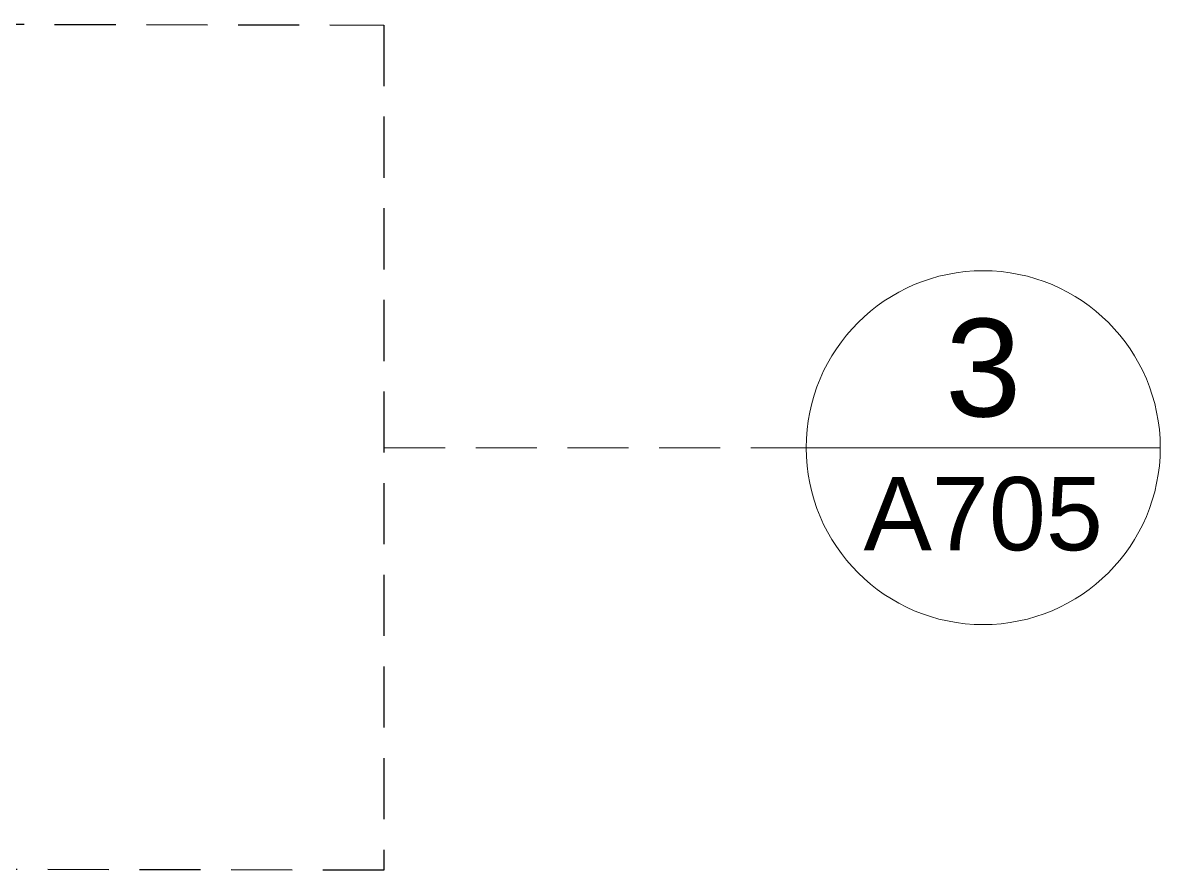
# Model space of a CAD drawing. Header units: inches. Extents: x -56 to 1054, y -93 to 354.
# Drawn here: x 944.77 to 968.03, y 122.91 to 140.26 of the extents above; entities that cross this region are included whole.
import ezdxf
from ezdxf.enums import TextEntityAlignment as Align

# ---------------------------------------------------------------- set-up
doc = ezdxf.new("R2010")
doc.units = ezdxf.units.IN
doc.header["$MEASUREMENT"] = 0
doc.linetypes.add('DASHED2', pattern=[0.375, 0.25, -0.125])
doc.layers.get('0').update_dxf_attribs({"lineweight": 30})
doc.layers.add('A-ANNO-SYMB', color=3, linetype='Continuous', lineweight=18)
doc.styles.get("Standard").update_dxf_attribs({"font": 'Arial.ttf'})

msp = doc.modelspace()

# ---------------------------------------------------------------- linework, layer by layer
at = {"linetype": 'DASHED2', "ltscale": 5}
msp.add_lwpolyline([(928.55, 140.256), (952.159, 140.209), (952.159, 122.914), (928.55, 122.961)], close=True, dxfattribs=at)
at = {"layer": 'A-ANNO-SYMB', "linetype": 'DASHED2', "ltscale": 5}
msp.add_line((952.159, 131.561), (960.791, 131.561), dxfattribs=at)
at = {"layer": 'A-ANNO-SYMB', "linetype": 'Continuous'}
msp.add_line((960.791, 131.561), (968.032, 131.561), dxfattribs=at)
msp.add_circle((964.412, 131.561), 3.62, dxfattribs=at)

# ---------------------------------------------------------------- texts
for tag, text, height, p in [('3', 'A301', 2, (964.412, 134.199)), ('A705', 'A', 1.5, (964.412, 130.961))]:
    msp.add_attdef(tag, text=text, height=height, dxfattribs=at).set_placement(p, align=Align.TOP_CENTER)

doc.saveas('drawing.dxf')
